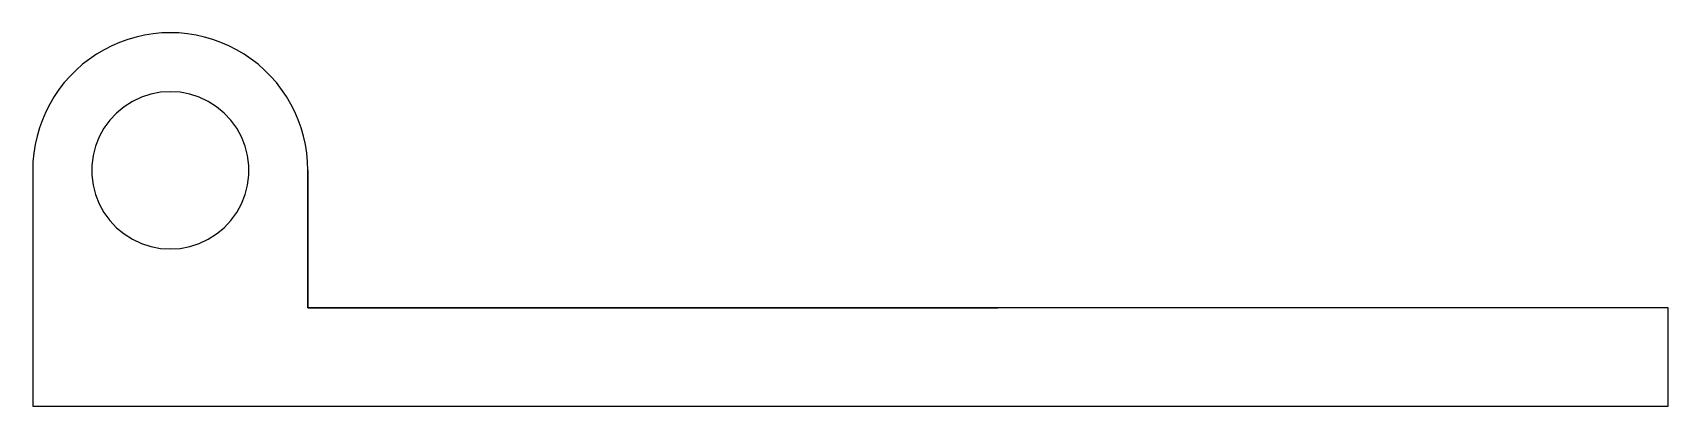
# Model space of a CAD drawing. Header units: metres. Extents: x -29.1 to 54.1, y 0 to 19.
import ezdxf

# ---------------------------------------------------------------- set-up
doc = ezdxf.new("R2010")
doc.units = ezdxf.units.M

msp = doc.modelspace()

# ---------------------------------------------------------------- linework, layer by layer
for points in [[(-15.1, 12), (-15.114, 12.44), (-15.155, 12.877), (-15.224, 13.312), (-15.32, 13.741), (-15.443, 14.163), (-15.592, 14.577), (-15.766, 14.98), (-15.966, 15.372), (-16.19, 15.751), (-16.437, 16.114), (-16.706, 16.462), (-16.997, 16.792), (-17.308, 17.103), (-17.638, 17.394), (-17.986, 17.663), (-18.349, 17.91), (-18.728, 18.134), (-19.12, 18.334), (-19.523, 18.508), (-19.937, 18.657), (-20.359, 18.78), (-20.788, 18.876), (-21.223, 18.945), (-21.66, 18.986), (-22.1, 19), (-22.54, 18.986), (-22.977, 18.945), (-23.412, 18.876), (-23.841, 18.78), (-24.263, 18.657), (-24.677, 18.508), (-25.08, 18.334), (-25.472, 18.134), (-25.851, 17.91), (-26.214, 17.663), (-26.562, 17.394), (-26.892, 17.103), (-27.203, 16.792), (-27.494, 16.462), (-27.763, 16.114), (-28.01, 15.751), (-28.234, 15.372), (-28.434, 14.98), (-28.608, 14.577), (-28.757, 14.163), (-28.88, 13.741), (-28.976, 13.312), (-29.045, 12.877), (-29.086, 12.44), (-29.1, 12)], [(-22.1, 16), (-22.601, 15.968), (-23.095, 15.874), (-23.572, 15.719), (-24.027, 15.505), (-24.451, 15.236), (-24.838, 14.916), (-25.182, 14.55), (-25.477, 14.143), (-25.719, 13.703), (-25.904, 13.236), (-26.029, 12.75), (-26.092, 12.251), (-26.092, 11.749), (-26.029, 11.25), (-25.904, 10.764), (-25.719, 10.297), (-25.477, 9.857), (-25.182, 9.45), (-24.838, 9.084), (-24.451, 8.764), (-24.027, 8.495), (-23.572, 8.281), (-23.095, 8.126), (-22.601, 8.032), (-22.1, 8), (-21.599, 8.032), (-21.105, 8.126), (-20.628, 8.281), (-20.173, 8.495), (-19.749, 8.764), (-19.362, 9.084), (-19.018, 9.45), (-18.723, 9.857), (-18.481, 10.297), (-18.296, 10.764), (-18.171, 11.25), (-18.108, 11.749), (-18.108, 12.251), (-18.171, 12.75), (-18.296, 13.236), (-18.481, 13.703), (-18.723, 14.143), (-19.018, 14.55), (-19.362, 14.916), (-19.749, 15.236), (-20.173, 15.505), (-20.628, 15.719), (-21.105, 15.874), (-21.599, 15.968), (-22.1, 16)], [(-29.1, 12), (-29.1, 11.76), (-29.1, 11.52), (-29.1, 11.28), (-29.1, 11.04), (-29.1, 10.8), (-29.1, 10.56), (-29.1, 10.32), (-29.1, 10.08), (-29.1, 9.84), (-29.1, 9.6), (-29.1, 9.36), (-29.1, 9.12), (-29.1, 8.88), (-29.1, 8.64), (-29.1, 8.4), (-29.1, 8.16), (-29.1, 7.92), (-29.1, 7.68), (-29.1, 7.44), (-29.1, 7.2), (-29.1, 6.96), (-29.1, 6.72), (-29.1, 6.48), (-29.1, 6.24), (-29.1, 6), (-29.1, 5.76), (-29.1, 5.52), (-29.1, 5.28), (-29.1, 5.04), (-29.1, 4.8), (-29.1, 4.56), (-29.1, 4.32), (-29.1, 4.08), (-29.1, 3.84), (-29.1, 3.6), (-29.1, 3.36), (-29.1, 3.12), (-29.1, 2.88), (-29.1, 2.64), (-29.1, 2.4), (-29.1, 2.16), (-29.1, 1.92), (-29.1, 1.68), (-29.1, 1.44), (-29.1, 1.2), (-29.1, 0.96), (-29.1, 0.72), (-29.1, 0.48), (-29.1, 0.24), (-29.1, 0)], [(-15.1, 12), (-15.1, 11.86), (-15.1, 11.72), (-15.1, 11.58), (-15.1, 11.44), (-15.1, 11.3), (-15.1, 11.16), (-15.1, 11.02), (-15.1, 10.88), (-15.1, 10.74), (-15.1, 10.6), (-15.1, 10.46), (-15.1, 10.32), (-15.1, 10.18), (-15.1, 10.04), (-15.1, 9.9), (-15.1, 9.76), (-15.1, 9.62), (-15.1, 9.48), (-15.1, 9.34), (-15.1, 9.2), (-15.1, 9.06), (-15.1, 8.92), (-15.1, 8.78), (-15.1, 8.64), (-15.1, 8.5), (-15.1, 8.36), (-15.1, 8.22), (-15.1, 8.08), (-15.1, 7.94), (-15.1, 7.8), (-15.1, 7.66), (-15.1, 7.52), (-15.1, 7.38), (-15.1, 7.24), (-15.1, 7.1), (-15.1, 6.96), (-15.1, 6.82), (-15.1, 6.68), (-15.1, 6.54), (-15.1, 6.4), (-15.1, 6.26), (-15.1, 6.12), (-15.1, 5.98), (-15.1, 5.84), (-15.1, 5.7), (-15.1, 5.56), (-15.1, 5.42), (-15.1, 5.28), (-15.1, 5.14), (-15.1, 5)], [(-15.1, 5), (-15.1, 5.14), (-15.1, 5.28), (-15.1, 5.42), (-15.1, 5.56), (-15.1, 5.7), (-15.1, 5.84), (-15.1, 5.98), (-15.1, 6.12), (-15.1, 6.26), (-15.1, 6.4), (-15.1, 6.54), (-15.1, 6.68), (-15.1, 6.82), (-15.1, 6.96), (-15.1, 7.1), (-15.1, 7.24), (-15.1, 7.38), (-15.1, 7.52), (-15.1, 7.66), (-15.1, 7.8), (-15.1, 7.94), (-15.1, 8.08), (-15.1, 8.22), (-15.1, 8.36), (-15.1, 8.5), (-15.1, 8.64), (-15.1, 8.78), (-15.1, 8.92), (-15.1, 9.06), (-15.1, 9.2), (-15.1, 9.34), (-15.1, 9.48), (-15.1, 9.62), (-15.1, 9.76), (-15.1, 9.9), (-15.1, 10.04), (-15.1, 10.18), (-15.1, 10.32), (-15.1, 10.46), (-15.1, 10.6), (-15.1, 10.74), (-15.1, 10.88), (-15.1, 11.02), (-15.1, 11.16), (-15.1, 11.3), (-15.1, 11.44), (-15.1, 11.58), (-15.1, 11.72), (-15.1, 11.86), (-15.1, 12)], [(-15.1, 5), (-14.398, 5), (-13.696, 5), (-12.994, 5), (-12.292, 5), (-11.59, 5), (-10.888, 5), (-10.186, 5), (-9.484, 5), (-8.782, 5), (-8.08, 5), (-7.378, 5), (-6.676, 5), (-5.974, 5), (-5.272, 5), (-4.57, 5), (-3.868, 5), (-3.166, 5), (-2.464, 5), (-1.762, 5), (-1.06, 5), (-0.358, 5), (0.344, 5), (1.046, 5), (1.748, 5), (2.45, 5), (3.152, 5), (3.854, 5), (4.556, 5), (5.258, 5), (5.96, 5), (6.662, 5), (7.364, 5), (8.066, 5), (8.768, 5), (9.47, 5), (10.172, 5), (10.874, 5), (11.576, 5), (12.278, 5), (12.98, 5), (13.682, 5), (14.384, 5), (15.086, 5), (15.788, 5), (16.49, 5), (17.192, 5), (17.894, 5), (18.596, 5), (19.298, 5), (20, 5)], [(54.1, 5), (52.716, 5), (51.332, 5), (49.948, 5), (48.564, 5), (47.18, 5), (45.796, 5), (44.412, 5), (43.028, 5), (41.644, 5), (40.26, 5), (38.876, 5), (37.492, 5), (36.108, 5), (34.724, 5), (33.34, 5), (31.956, 5), (30.572, 5), (29.188, 5), (27.804, 5), (26.42, 5), (25.036, 5), (23.652, 5), (22.268, 5), (20.884, 5), (19.5, 5), (18.116, 5), (16.732, 5), (15.348, 5), (13.964, 5), (12.58, 5), (11.196, 5), (9.812, 5), (8.428, 5), (7.044, 5), (5.66, 5), (4.276, 5), (2.892, 5), (1.508, 5), (0.124, 5), (-1.26, 5), (-2.644, 5), (-4.028, 5), (-5.412, 5), (-6.796, 5), (-8.18, 5), (-9.564, 5), (-10.948, 5), (-12.332, 5), (-13.716, 5), (-15.1, 5)], [(54.1, 0), (54.1, 0.1), (54.1, 0.2), (54.1, 0.3), (54.1, 0.4), (54.1, 0.5), (54.1, 0.6), (54.1, 0.7), (54.1, 0.8), (54.1, 0.9), (54.1, 1), (54.1, 1.1), (54.1, 1.2), (54.1, 1.3), (54.1, 1.4), (54.1, 1.5), (54.1, 1.6), (54.1, 1.7), (54.1, 1.8), (54.1, 1.9), (54.1, 2), (54.1, 2.1), (54.1, 2.2), (54.1, 2.3), (54.1, 2.4), (54.1, 2.5), (54.1, 2.6), (54.1, 2.7), (54.1, 2.8), (54.1, 2.9), (54.1, 3), (54.1, 3.1), (54.1, 3.2), (54.1, 3.3), (54.1, 3.4), (54.1, 3.5), (54.1, 3.6), (54.1, 3.7), (54.1, 3.8), (54.1, 3.9), (54.1, 4), (54.1, 4.1), (54.1, 4.2), (54.1, 4.3), (54.1, 4.4), (54.1, 4.5), (54.1, 4.6), (54.1, 4.7), (54.1, 4.8), (54.1, 4.9), (54.1, 5)], [(-29.1, 0), (-27.436, 0), (-25.772, 0), (-24.108, 0), (-22.444, 0), (-20.78, 0), (-19.116, 0), (-17.452, 0), (-15.788, 0), (-14.124, 0), (-12.46, 0), (-10.796, 0), (-9.132, 0), (-7.468, 0), (-5.804, 0), (-4.14, 0), (-2.476, 0), (-0.812, 0), (0.852, 0), (2.516, 0), (4.18, 0), (5.844, 0), (7.508, 0), (9.172, 0), (10.836, 0), (12.5, 0), (14.164, 0), (15.828, 0), (17.492, 0), (19.156, 0), (20.82, 0), (22.484, 0), (24.148, 0), (25.812, 0), (27.476, 0), (29.14, 0), (30.804, 0), (32.468, 0), (34.132, 0), (35.796, 0), (37.46, 0), (39.124, 0), (40.788, 0), (42.452, 0), (44.116, 0), (45.78, 0), (47.444, 0), (49.108, 0), (50.772, 0), (52.436, 0), (54.1, 0)]]:
    msp.add_lwpolyline(points)

doc.saveas('drawing.dxf')
